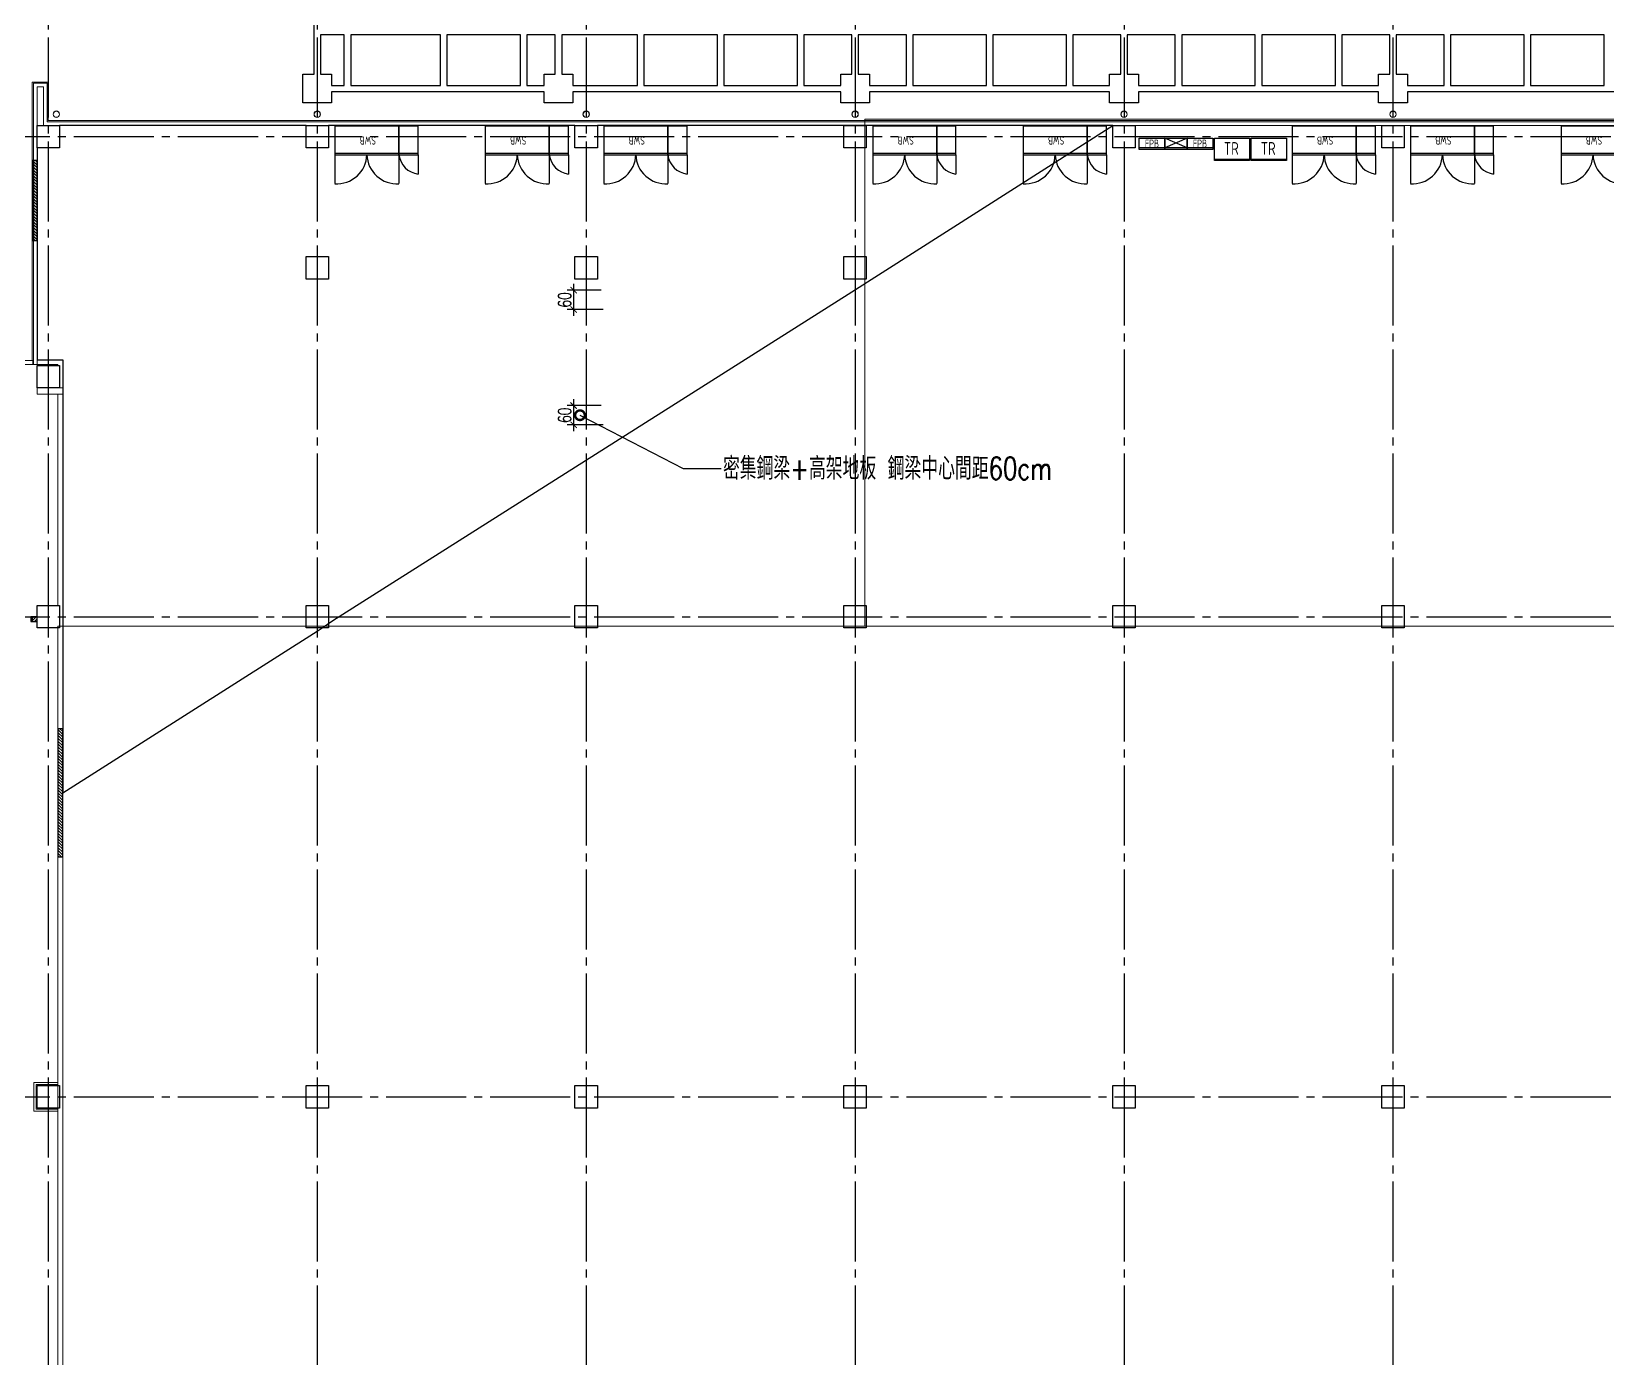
# Model space of a CAD drawing. Extents: x -18489 to 27370, y -8745 to 11880.
# Drawn here: x 1747 to 6670, y 5182 to 9328 of the extents above; entities that cross this region are included whole.
import ezdxf
from ezdxf.enums import TextEntityAlignment as Align

# ---------------------------------------------------------------- set-up
doc = ezdxf.new("R2010")
doc.units = 0
doc.header["$LTSCALE"] = 100
doc.linetypes.add('X-S-FAB-L10$0$COL-CEN-LIN', pattern=[3.25, 2.5, -0.25, 0.25, -0.25])
doc.linetypes.add('X-S-FAB-L10$0$JJP_虛線(退縮線、投影線、地下室範圍、非屬本工程、圖面分區)', pattern=[0.45, 0.3, -0.15])
for name, color, linetype in [('188K-SM-03-F10-ELEC-EQ-Y2257103$0$E-PANEL', 255, 'Continuous'), ('188K-SM-03-F10-ELEC-EQ-Y2257103$0$X-F-L30-E-PPB-EQ-200K$0$E-LAY-EQPM', 150, 'Continuous'), ('188K-SM-03-F10-ELEC-EQ-Y2257103$0$X-F-L30-E-PPB-EQ-200K$0$E-LAY-TXT', 3, 'Continuous'), ('188K-SM-03-F10-ELEC-EQ-Y2257103$0$X-F-L30-E-PPB-EQ-200K$0$E-XTR-PNL', 150, 'Continuous'), ('X-S-FAB-L10$0$0-DIM-INT', 8, 'Continuous'), ('X-S-FAB-L10$0$0-DIM-TXT', 8, 'Continuous'), ('X-S-FAB-L10$0$A-OBJE-MEP', 8, 'Continuous'), ('X-S-FAB-L10$0$A-WALL-EX', 8, 'Continuous'), ('X-S-FAB-L10$0$A-WALL-IN', 8, 'Continuous'), ('X-S-FAB-L10$0$BLOCK', 8, 'Continuous'), ('X-S-FAB-L10$0$CCL', 8, 'X-S-FAB-L10$0$COL-CEN-LIN'), ('X-S-FAB-L10$0$COL-S', 8, 'Continuous'), ('X-S-FAB-L10$0$S-FNDN', 8, 'Continuous'), ('X-S-FAB-L10$0$Steel Frame-188K', 8, 'Continuous'), ('X-S-FAB-L10$0$TXT', 8, 'Continuous'), ('X-S-FAB-L10$0$WALL_188K_EX', 8, 'Continuous'), ('X-S-FAB-L10$0$WALL_188K_IN', 8, 'Continuous'), ('X-S-FAB-L10$0$WIN-S', 4, 'Continuous')]:
    doc.layers.add(name, color=color, linetype=linetype)
doc.styles.add('188K-SM-03-F10-ELEC-EQ-Y2257103$0$X-F-L25-E-PDP-EQ-200K$0$AA-TXT', font='isocp.shx', dxfattribs={"bigfont": 'chineset.shx'})
doc.styles.add('188K-SM-03-F10-ELEC-EQ-Y2257103$0$X-F-L30-E-PPB-EQ-200K$0$aa-txt', font='isocp.shx', dxfattribs={"width": 0.8, "bigfont": 'china.shx'})
doc.styles.add('X-S-FAB-L10$0$CHINA', font='simplex.shx', dxfattribs={"width": 0.75, "bigfont": 'chineset.shx'})
doc.styles.add('X-S-FAB-L10$0$DimStyUse', font='romans.shx', dxfattribs={"width": 0.7})
doc.styles.add('X-S-FAB-L10$0$Standard', font='', dxfattribs={"width": 0.8})
doc.styles.add('X-S-FAB-L10$0$TG_NOTE_TEXT', font='simplex.shx', dxfattribs={"width": 0.75, "bigfont": 'chineset.shx'})
doc.styles.get('X-S-FAB-L10$0$Standard').set_extended_font_data('Microsoft JhengHei')

# ---------------------------------------------------------------- blocks, each defined once
blk = doc.blocks.new('X-S-FAB-L10$0$FAB2-L05')
at = {"layer": 'X-S-FAB-L10$0$CCL'}
for p, q in [((-24360, 11005), (-24360, 0)), ((-23520, 11005), (-23520, 0)), ((-22680, 11005), (-22680, 0)), ((-21840, 11005), (-21840, 0)), ((-21000, 11005), (-21000, 0)), ((-20160, 11005), (-20160, 0)), ((-26880, 9720), (1210, 9720)), ((-26880, 8220), (1210, 8220)), ((-26880, 6720), (1210, 6720))]:
    blk.add_line(p, q, dxfattribs=at)
at = {"layer": 'X-S-FAB-L10$0$COL-S'}
for points in [[(-24395, 9755), (-24325, 9755), (-24325, 9685), (-24395, 9685)], [(-23555, 9755), (-23485, 9755), (-23485, 9685), (-23555, 9685)], [(-22715, 9755), (-22645, 9755), (-22645, 9685), (-22715, 9685)], [(-21875, 9755), (-21805, 9755), (-21805, 9685), (-21875, 9685)], [(-21035, 9755), (-20965, 9755), (-20965, 9685), (-21035, 9685)], [(-20195, 9755), (-20125, 9755), (-20125, 9685), (-20195, 9685)], [(-23555, 9345), (-23485, 9345), (-23485, 9275), (-23555, 9275)], [(-22715, 9345), (-22645, 9345), (-22645, 9275), (-22715, 9275)], [(-21875, 9345), (-21805, 9345), (-21805, 9275), (-21875, 9275)], [(-24395, 9005), (-24325, 9005), (-24325, 8935), (-24395, 8935)], [(-24395, 8255), (-24325, 8255), (-24325, 8185), (-24395, 8185)], [(-23555, 8255), (-23485, 8255), (-23485, 8185), (-23555, 8185)], [(-22715, 8255), (-22645, 8255), (-22645, 8185), (-22715, 8185)], [(-21875, 8255), (-21805, 8255), (-21805, 8185), (-21875, 8185)], [(-21035, 8255), (-20965, 8255), (-20965, 8185), (-21035, 8185)], [(-20195, 8255), (-20125, 8255), (-20125, 8185), (-20195, 8185)], [(-24395, 6755), (-24325, 6755), (-24325, 6685), (-24395, 6685)], [(-23555, 6755), (-23485, 6755), (-23485, 6685), (-23555, 6685)], [(-22715, 6755), (-22645, 6755), (-22645, 6685), (-22715, 6685)], [(-21875, 6755), (-21805, 6755), (-21805, 6685), (-21875, 6685)], [(-21035, 6755), (-20965, 6755), (-20965, 6685), (-21035, 6685)], [(-20195, 6755), (-20125, 6755), (-20125, 6685), (-20195, 6685)]]:
    blk.add_lwpolyline(points, close=True, dxfattribs=at)
blk = doc.blocks.new('X-S-FAB-L10$0$_DOTSMALL')
at = {"color": 0, "linetype": 'ByBlock', "const_width": 0.5}
blk.add_lwpolyline([(-0.0625, 0, 1), (0.0625, 0, 1)], format="xyb", close=True, dxfattribs=at)
blk = doc.blocks.new('X-S-FAB-L10$0$_ArchTick')
at = {"color": 0, "linetype": 'ByBlock', "const_width": 0.15}
blk.add_lwpolyline([(-0.5, -0.5), (0.5, 0.5)], dxfattribs=at)
blk = doc.blocks.new('X-S-FAB-L10')
at = {"layer": 'X-S-FAB-L10$0$WALL_188K_EX'}
h = blk.add_hatch(dxfattribs=at)
h.set_pattern_fill('LINE', color=256, scale=2, angle=-45)
h.set_pattern_definition([(315, (1750, 8773.3835), (4.49013, 4.49013), [])])
h.paths.add_polyline_path([(1753.5, 8925), (1753.5, 8675), (1765, 8675), (1765, 8925)])
at = {"layer": 'X-S-FAB-L10$0$WALL_188K_IN'}
h = blk.add_hatch(dxfattribs=at)
h.set_pattern_fill('LINE', color=256, scale=2, angle=45)
h.set_pattern_definition([(45, (1666.6165, 7485), (-4.49013, 4.49013), [])])
h.paths.add_polyline_path([(1750, 7485), (1765, 7485), (1765, 7500), (1750, 7500)])
h = blk.add_hatch(dxfattribs=at)
h.set_pattern_fill('LINE', color=256, scale=2, angle=135)
h.set_pattern_definition([(135, (1845, 7051.6165), (-4.49013, -4.49013), [])])
h.paths.add_polyline_path([(1845, 6750), (1845, 7150), (1830, 7150), (1830, 6750)])
at = {"layer": 'DefPoints'}
blk.add_lwpolyline([(1835, 9035), (1835, 8965), (1765, 8965), (1765, 8303), (1845, 8303), (1845, 6950), (2640, 7455.358), (2655.168, 7465), (2688.193, 7487.708), (4298.193, 8507.708), (5125, 9035), (4285, 9035), (3515, 9035), (3515, 8965), (3445, 8965), (3445, 9035), (2675, 9035), (2675, 8965), (2605, 8965), (2605, 9035)], close=True, dxfattribs=at)
at = {"layer": 'X-S-FAB-L10$0$0-DIM-INT'}
for p, q in [((3527.269, 8519.928), (3420.731, 8519.928)), ((3440.731, 8539.928), (3440.731, 8439.925)), ((3532.746, 8459.925), (3420.731, 8459.925)), ((3440.731, 8179.507), (3440.731, 8079.504)), ((3527.269, 8159.507), (3420.731, 8159.507)), ((3532.746, 8099.504), (3420.731, 8099.504))]:
    blk.add_line(p, q, dxfattribs=at)
at = {"layer": 'X-S-FAB-L10$0$A-OBJE-MEP', "lineweight": 0, "flags": 128}
for points in [[(1834.5, 9070, 1), (1815.5, 9070, 1)], [(2649.5, 9070, 1), (2630.5, 9070, 1)], [(3489.5, 9070, 1), (3470.5, 9070, 1)], [(4329.5, 9070, 1), (4310.5, 9070, 1)], [(5169.5, 9070, 1), (5150.5, 9070, 1)], [(6009.5, 9070, 1), (5990.5, 9070, 1)]]:
    blk.add_lwpolyline(points, format="xyb", close=True, dxfattribs=at)
at = {"layer": 'X-S-FAB-L10$0$A-OBJE-MEP', "lineweight": 0}
for centre in [(1825, 9070), (2640, 9070), (3480, 9070), (4320, 9070), (5160, 9070), (6000, 9070)]:
    blk.add_circle(centre, 10, dxfattribs=at)
at = {"layer": 'X-S-FAB-L10$0$A-WALL-EX', "lineweight": 0}
for p, q in [((1765, 9166.5), (1753.5, 9166.5)), ((1753.5, 8925), (1753.5, 9166.5)), ((1765, 9166.5), (1753.5, 9166.5)), ((1765, 9166.5), (1785, 9166.5)), ((1796.5, 9166.5), (1785, 9166.5)), ((1796.5, 9166.5), (1785, 9166.5)), ((1796.5, 9166.5), (1796.5, 9050)), ((1796.5, 9050), (1796.5, 9046.5)), ((1796.5, 9046.5), (1800, 9046.5)), ((1796.5, 9046.5), (1800, 9046.5)), ((1800, 9046.5), (6815, 9046.5)), ((1750, 8925), (1753.5, 8925)), ((1753.5, 8925), (1761.5, 8925)), ((1761.5, 8925), (1765, 8925)), ((1750, 8675), (1753.5, 8675)), ((1753.5, 8300), (1753.5, 8675)), ((1753.5, 8675), (1761.5, 8675)), ((1761.5, 8675), (1765, 8675)), ((1753.5, 8300), (1753.5, 8288)), ((1753.5, 8300), (1753.5, 8288)), ((1753.5, 8300), (1753.5, 8288)), ((1753.5, 8288), (1753.5, 8297.2)), ((1753.5, 8288), (1753.5, 8297.2)), ((1753.5, 8288), (1765, 8288)), ((1753.5, 8288), (1765, 8288)), ((1765, 8288), (1765, 8300)), ((1765, 8288), (1765, 8300)), ((1765, 8288), (1765, 8300))]:
    blk.add_line(p, q, dxfattribs=at)
at = {"layer": 'X-S-FAB-L10$0$A-WALL-EX', "linetype": 'X-S-FAB-L10$0$JJP_虛線(退縮線、投影線、地下室範圍、非屬本工程、圖面分區)', "lineweight": 0}
blk.add_line((1751.75, 8299.997), (-38, 8299.997), dxfattribs=at)
at = {"layer": 'X-S-FAB-L10$0$A-WALL-EX', "lineweight": 0, "flags": 128}
for points in [[(1750, 9170), (1753.5, 9170)], [(1750, 9170), (1750, 8925)], [(1750, 8300), (1750, 9170)], [(1750, 8925), (1750, 9170)], [(1750, 8925), (1750, 9170)], [(1750, 8300), (1750, 9170)], [(1750, 8300), (1750, 9170)], [(1750, 8300), (1750, 9170)], [(1750, 8300), (1750, 9170)], [(1796.5, 9170), (1753.5, 9170)], [(1800, 9170), (1796.5, 9170)], [(1800, 9050), (1800, 9170)], [(1765, 8925), (1765, 9155)], [(1765, 9155), (1785, 9155)], [(1785, 9155), (1785, 9035)], [(1785, 9035), (1796.5, 9035)], [(1785, 9035), (1796.5, 9035)], [(1796.5, 9035), (6815, 9035)], [(6815, 9050), (1800, 9050)], [(1800, 9050), (6815, 9050)], [(1800, 9050), (6815, 9050)], [(1800, 9050), (6815, 9050)], [(1800, 9050), (6815, 9050)], [(1800, 9050), (6815, 9050)], [(1800, 9050), (6815, 9050)], [(1800, 9050), (6815, 9050)], [(1750, 8675), (1750, 8300)], [(1750, 8300), (1750, 8675)], [(1750, 8300), (1750, 8675)], [(1765, 8300), (1765, 8675)], [(1753.5, 8300), (-38, 8300)], [(-38, 8288), (1765, 8288)], [(1750, 8300), (1753.5, 8300)], [(1765, 8288), (1753.5, 8288)], [(1765, 8288), (1753.5, 8288)], [(1765, 8300), (1765, 8288)], [(1765, 8215), (1765, 8195)], [(1765, 8195), (1830, 8195)]]:
    blk.add_lwpolyline(points, dxfattribs=at)
at = {"layer": 'X-S-FAB-L10$0$A-WALL-EX', "linetype": 'X-S-FAB-L10$0$JJP_虛線(退縮線、投影線、地下室範圍、非屬本工程、圖面分區)', "lineweight": 0, "flags": 128}
for points in [[(1751.75, 8300), (-50, 8300)], [(-38, 8287.997), (1751.75, 8287.997)], [(1751.75, 8300), (1751.75, 8299.997)], [(1751.75, 8299.997), (1751.75, 8287.997)]]:
    blk.add_lwpolyline(points, dxfattribs=at)
at = {"layer": 'X-S-FAB-L10$0$A-WALL-IN', "lineweight": 0}
for p, q in [((1830, 8195), (1845, 8195)), ((1830, 8195), (1845, 8195)), ((1845, 8215), (1835, 8215)), ((1845, 8215), (1835, 8215)), ((1845, 8195), (1845, 8215)), ((1845, 7150), (1830, 7150)), ((1845, 6750), (1830, 6750))]:
    blk.add_line(p, q, dxfattribs=at)
at = {"layer": 'X-S-FAB-L10$0$A-WALL-IN', "lineweight": 0, "flags": 128}
for points in [[(1830, 8303), (1765, 8303)], [(1765, 8303), (1765, 8288)], [(1765, 8288), (1830, 8288)], [(1845, 8303), (1830, 8303)], [(1830, 8288), (1830, 8285)], [(1845, 7150), (1845, 8303)], [(1830, 8195), (1830, 7535)], [(1830, 7455), (1830, 7150)], [(1830, 6750), (1830, 6045)], [(1845, 2500), (1845, 6750)], [(1755, 6045), (1761.5, 6045)], [(1755, 6045), (1755, 5961.5)], [(1830, 6045), (1761.5, 6045)], [(1761.5, 5961.5), (1761.5, 6038.5)], [(1761.5, 6038.5), (1830, 6038.5)], [(1830, 6038.5), (1830, 6035)], [(1755, 5961.5), (1755, 5955)], [(1830, 5961.5), (1761.5, 5961.5)], [(1830, 5965), (1830, 5961.5)], [(1755, 5955), (1830, 5955)], [(1830, 5955), (1830, 4545)]]:
    blk.add_lwpolyline(points, dxfattribs=at)
at = {"layer": 'X-S-FAB-L10$0$COL-S'}
for p, q in [((1765, 9035), (1835, 9035)), ((1765, 8965), (1765, 9035)), ((1835, 9035), (1835, 8965)), ((2605, 9035), (2675, 9035)), ((2605, 8965), (2605, 9035)), ((2675, 9035), (2675, 8965)), ((3445, 9035), (3515, 9035)), ((3445, 8965), (3445, 9035)), ((3515, 9035), (3515, 8965)), ((4285, 9035), (4355, 9035)), ((4285, 8965), (4285, 9035)), ((4355, 9035), (4355, 8965)), ((5125, 9035), (5195, 9035)), ((5125, 8965), (5125, 9035)), ((5195, 9035), (5195, 8965)), ((5965, 9035), (6035, 9035)), ((5965, 8965), (5965, 9035)), ((6035, 9035), (6035, 8965)), ((1835, 8965), (1765, 8965)), ((2675, 8965), (2605, 8965)), ((3515, 8965), (3445, 8965)), ((4355, 8965), (4285, 8965)), ((5195, 8965), (5125, 8965)), ((6035, 8965), (5965, 8965)), ((2605, 8625), (2675, 8625)), ((2605, 8555), (2605, 8625)), ((2675, 8625), (2675, 8555)), ((3445, 8625), (3515, 8625)), ((3445, 8555), (3445, 8625)), ((3515, 8625), (3515, 8555)), ((4285, 8625), (4355, 8625)), ((4285, 8555), (4285, 8625)), ((4355, 8625), (4355, 8555)), ((2675, 8555), (2605, 8555)), ((3515, 8555), (3445, 8555)), ((4355, 8555), (4285, 8555)), ((1765, 8285), (1835, 8285)), ((1765, 8215), (1765, 8285)), ((1835, 8285), (1835, 8215)), ((1835, 8215), (1765, 8215)), ((1765, 7535), (1835, 7535)), ((1765, 7465), (1765, 7535)), ((1835, 7535), (1835, 7465)), ((2605, 7535), (2675, 7535)), ((2605, 7465), (2605, 7535)), ((2675, 7535), (2675, 7465)), ((3445, 7535), (3515, 7535)), ((3445, 7465), (3445, 7535)), ((3515, 7535), (3515, 7465)), ((4285, 7535), (4355, 7535)), ((4285, 7465), (4285, 7535)), ((4355, 7535), (4355, 7465)), ((5125, 7535), (5195, 7535)), ((5125, 7465), (5125, 7535)), ((5195, 7535), (5195, 7465)), ((5965, 7535), (6035, 7535)), ((5965, 7465), (5965, 7535)), ((6035, 7535), (6035, 7465)), ((1835, 7465), (1765, 7465)), ((2675, 7465), (2605, 7465)), ((3515, 7465), (3445, 7465)), ((4355, 7465), (4285, 7465)), ((5195, 7465), (5125, 7465)), ((6035, 7465), (5965, 7465)), ((1765, 6035), (1835, 6035)), ((1765, 5965), (1765, 6035)), ((1835, 6035), (1835, 5965)), ((2605, 6035), (2675, 6035)), ((2605, 5965), (2605, 6035)), ((2675, 6035), (2675, 5965)), ((3445, 6035), (3515, 6035)), ((3445, 5965), (3445, 6035)), ((3515, 6035), (3515, 5965)), ((4285, 6035), (4355, 6035)), ((4285, 5965), (4285, 6035)), ((4355, 6035), (4355, 5965)), ((5125, 6035), (5195, 6035)), ((5125, 5965), (5125, 6035)), ((5195, 6035), (5195, 5965)), ((5965, 6035), (6035, 6035)), ((5965, 5965), (5965, 6035)), ((6035, 6035), (6035, 5965)), ((1835, 5965), (1765, 5965)), ((2675, 5965), (2605, 5965)), ((3515, 5965), (3445, 5965)), ((4355, 5965), (4285, 5965)), ((5195, 5965), (5125, 5965)), ((6035, 5965), (5965, 5965))]:
    blk.add_line(p, q, dxfattribs=at)
at = {"layer": 'X-S-FAB-L10$0$S-FNDN', "lineweight": 0, "flags": 128}
for points in [[(11935, 9055), (4350, 9055), (4350, 7470), (9330, 7470), (9330, -55), (11935, -55), (11935, 4530), (11070, 4530), (11070, 5003), (11935, 5003)], [(4350, 7470), (1830, 7470), (1830, 1500), (1812.5, 1500), (1812.5, -55), (9330, -55), (9330, 7470)]]:
    blk.add_lwpolyline(points, close=True, dxfattribs=at)
at = {"layer": 'X-S-FAB-L10$0$Steel Frame-188K'}
blk.add_lwpolyline([(6795, 9140), (6045, 9140), (6045, 9105), (5955, 9105), (5955, 9140), (5205, 9140), (5205, 9105), (5115, 9105), (5115, 9140), (4365, 9140), (4365, 9105), (4275, 9105), (4275, 9140), (3438.494, 9140), (3438.494, 9105), (3348.494, 9105), (3348.494, 9140), (2685, 9140), (2685, 9105), (2595, 9105), (2595, 9195), (2630, 9195), (2630, 9869)], dxfattribs=at)
for points in [[(2724.462, 9318.341), (2650, 9318.341), (2650, 9195), (2685, 9195), (2685, 9160), (2724.462, 9160)], [(3024.462, 9318.341), (2744.462, 9318.341), (2744.462, 9160), (3024.462, 9160)], [(3274.462, 9318.341), (3044.462, 9318.341), (3044.462, 9160), (3274.462, 9160)], [(3383.494, 9318.341), (3294.462, 9318.341), (3294.462, 9160), (3348.494, 9160), (3348.494, 9195), (3383.494, 9195)], [(3640, 9318.341), (3403.494, 9318.341), (3403.494, 9195), (3438.494, 9195), (3438.494, 9160), (3640, 9160)], [(3890, 9318.341), (3660, 9318.341), (3660, 9160), (3890, 9160)], [(4140, 9318.341), (3910, 9318.341), (3910, 9160), (4140, 9160)], [(4310, 9318.341), (4160, 9318.341), (4160, 9160), (4275, 9160), (4275, 9195), (4310, 9195)], [(4480, 9318.341), (4330, 9318.341), (4330, 9195), (4365, 9195), (4365, 9160), (4480, 9160)], [(4730, 9318.341), (4500, 9318.341), (4500, 9160), (4730, 9160)], [(4980, 9318.341), (4750, 9318.341), (4750, 9160), (4980, 9160)], [(5150, 9318.341), (5000, 9318.341), (5000, 9160), (5115, 9160), (5115, 9195), (5150, 9195)], [(5320, 9318.341), (5170, 9318.341), (5170, 9195), (5205, 9195), (5205, 9160), (5320, 9160)], [(5570, 9318.341), (5340, 9318.341), (5340, 9160), (5570, 9160)], [(5820, 9318.341), (5590, 9318.341), (5590, 9160), (5820, 9160)], [(5990, 9318.341), (5840, 9318.341), (5840, 9160), (5955, 9160), (5955, 9195), (5990, 9195)], [(6160, 9318.341), (6010, 9318.341), (6010, 9195), (6045, 9195), (6045, 9160), (6160, 9160)], [(6410, 9318.341), (6180, 9318.341), (6180, 9160), (6410, 9160)], [(6660, 9318.341), (6430, 9318.341), (6430, 9160), (6660, 9160)]]:
    blk.add_lwpolyline(points, close=True, dxfattribs=at)
at = {"layer": 'X-S-FAB-L10$0$TXT', "linetype": 'ByBlock', "lineweight": -2}
blk.add_line((3782.703, 7962.688), (3901.998, 7962.688), dxfattribs=at)
blk.add_lwpolyline([(3460.563, 8129.505), (3782.703, 7962.688)], dxfattribs=at)
at = {"layer": 'X-S-FAB-L10$0$WALL_188K_EX'}
for points in [[(1750, 8925), (1750, 8675), (1753.5, 8675), (1753.5, 8925)], [(1753.5, 8925), (1753.5, 8675), (1765, 8675), (1765, 8925)]]:
    blk.add_lwpolyline(points, close=True, dxfattribs=at)
at = {"layer": 'X-S-FAB-L10$0$WALL_188K_IN'}
for points in [[(1750, 7485), (1765, 7485), (1765, 7500), (1750, 7500)], [(1845, 6750), (1845, 7150), (1830, 7150), (1830, 6750)]]:
    blk.add_lwpolyline(points, close=True, dxfattribs=at)
at = {"layer": 'X-S-FAB-L10$0$WIN-S'}
blk.add_lwpolyline([(1750, 7500), (1745, 7500), (1745, 7485), (1750, 7485)], close=True, dxfattribs=at)
at = {"layer": 'X-S-FAB-L10$0$0-DIM-INT', "xscale": 20, "yscale": 20, "zscale": 20}
for p, rotation in [((3440.731, 8519.928), 90), ((3440.731, 8459.925), 270), ((3440.731, 8159.507), 90), ((3440.731, 8099.504), 270)]:
    blk.add_blockref('X-S-FAB-L10$0$_ArchTick', p, dxfattribs=dict(at, rotation=rotation))
at = {"layer": 'X-S-FAB-L10$0$BLOCK'}
blk.add_blockref('X-S-FAB-L10$0$FAB2-L05', (26160, -720), dxfattribs=at)
at = {"layer": 'X-S-FAB-L10$0$TXT', "lineweight": -2, "xscale": 60, "yscale": 60, "zscale": 60, "rotation": 152.6230326617996}
blk.add_blockref('X-S-FAB-L10$0$_DOTSMALL', (3460.563, 8129.505), dxfattribs=at)
at = {"style": 'X-S-FAB-L10$0$TG_NOTE_TEXT', "width": 0.5, "flags": 1}
for p in [(7463.301, 9020), (18268.251, 8649), (11197.77, 4800.167), (16485.801, 4800.167), (25420.27, 2635), (13360, 320.001, 0), (7463.301, -33.333)]:
    blk.add_attdef('WH', text='', height=20, dxfattribs=at).set_placement(p, align=Align.BOTTOM_LEFT)
at = {"width": 0.5}
for style, p in [('X-S-FAB-L10$0$TG_NOTE_TEXT', (7585, 9020)), ('X-S-FAB-L10$0$TG_NOTE_TEXT', (18389.95, 8649)), ('X-S-FAB-L10$0$TG_NOTE_TEXT', (11117.5, 4813.5)), ('X-S-FAB-L10$0$TG_NOTE_TEXT', (16607.5, 4813.5)), ('X-S-FAB-L10$0$TG_NOTE_TEXT', (25350, 2635)), ('X-S-FAB-L10$0$Standard', (13129.375, 325.001, 0)), ('X-S-FAB-L10$0$TG_NOTE_TEXT', (7585, -20))]:
    blk.add_attdef('DESC', text='', height=10, dxfattribs=dict(at, style=style)).set_placement(p, align=Align.BOTTOM_LEFT)
for tag, style, p in [('TYPE', 'X-S-FAB-L10$0$TG_NOTE_TEXT', (7619.286, 9020)), ('NO', 'X-S-FAB-L10$0$TG_NOTE_TEXT', (7650.095, 9020)), ('TYPE', 'X-S-FAB-L10$0$TG_NOTE_TEXT', (18424.236, 8649)), ('NO', 'X-S-FAB-L10$0$TG_NOTE_TEXT', (18455.045, 8649)), ('NO', 'X-S-FAB-L10$0$TG_NOTE_TEXT', (11088.595, 4813.5)), ('TYPE', 'X-S-FAB-L10$0$TG_NOTE_TEXT', (11151.786, 4813.5)), ('TYPE', 'X-S-FAB-L10$0$TG_NOTE_TEXT', (16641.786, 4813.5)), ('NO', 'X-S-FAB-L10$0$TG_NOTE_TEXT', (16672.595, 4813.5)), ('NO', 'X-S-FAB-L10$0$TG_NOTE_TEXT', (25313, 2635)), ('TYPE', 'X-S-FAB-L10$0$TG_NOTE_TEXT', (25350, 2635)), ('NO', 'X-S-FAB-L10$0$Standard', (13100, 320.001, 0)), ('TYPE', 'X-S-FAB-L10$0$Standard', (13129.375, 320.001, 0)), ('TYPE', 'X-S-FAB-L10$0$TG_NOTE_TEXT', (7619.286, -20)), ('NO', 'X-S-FAB-L10$0$TG_NOTE_TEXT', (7650.095, -20))]:
    blk.add_attdef(tag, text='', height=10, dxfattribs=dict(at, style=style)).set_placement(p, align=Align.BOTTOM_RIGHT)
at = {"style": 'X-S-FAB-L10$0$TG_NOTE_TEXT', "width": 0.5, "flags": 1}
for rotation, p in [(180, (43, 7480)), (180, (943, 7480)), (90, (24310, 3717.77)), (270, (17080, 1711.699))]:
    blk.add_attdef('WH', text='', height=20, rotation=rotation, dxfattribs=at).set_placement(p, align=Align.BOTTOM_LEFT)
at = {"width": 0.5}
for rotation, style, p in [(180, 'X-S-FAB-L10$0$Standard', (317.625, 7480)), (180, 'X-S-FAB-L10$0$Standard', (1217.625, 7480)), (90, 'X-S-FAB-L10$0$TG_NOTE_TEXT', (24310, 3647.5)), (270, 'X-S-FAB-L10$0$TG_NOTE_TEXT', (17080, 1605))]:
    blk.add_attdef('DESC', text='', height=10, rotation=rotation, dxfattribs=dict(at, style=style)).set_placement(p, align=Align.BOTTOM_LEFT)
for tag, rotation, style, p in [('TYPE', 180, 'X-S-FAB-L10$0$Standard', (317.625, 7480)), ('NO', 180, 'X-S-FAB-L10$0$Standard', (347, 7480)), ('TYPE', 180, 'X-S-FAB-L10$0$Standard', (1217.625, 7480)), ('NO', 180, 'X-S-FAB-L10$0$Standard', (1247, 7480)), ('TYPE', 90, 'X-S-FAB-L10$0$TG_NOTE_TEXT', (24310, 3647.5)), ('NO', 90, 'X-S-FAB-L10$0$TG_NOTE_TEXT', (24310, 3610.5)), ('TYPE', 270, 'X-S-FAB-L10$0$TG_NOTE_TEXT', (17080, 1605)), ('NO', 270, 'X-S-FAB-L10$0$TG_NOTE_TEXT', (17080, 1573))]:
    blk.add_attdef(tag, text='', height=10, rotation=rotation, dxfattribs=dict(at, style=style)).set_placement(p, align=Align.BOTTOM_RIGHT)
at = {"layer": 'X-S-FAB-L10$0$0-DIM-INT', "char_height": 40, "attachment_point": 5, "rotation": 90, "style": 'X-S-FAB-L10$0$DimStyUse'}
for insert in [(3412.731, 8489.926), (3412.731, 8129.505)]:
    blk.add_mtext('\\A1;60', dxfattribs=dict(at, insert=insert))
at = {"layer": 'X-S-FAB-L10$0$0-DIM-TXT', "style": 'X-S-FAB-L10$0$CHINA', "width": 0.75}
for p in [(667.414, 7855.1, -2689.4), (22627.353, 6728.814), (25644.722, 6728.814), (24778.787, 5569.051), (1118.252, 4980), (417.801, 4594.623), (23874.84, 4355), (22927.43, 4330.122), (23749.869, 3901.367), (417.801, 3765.236), (1118.252, 3730), (417.801, 3115.79), (536.882, 2227.832), (16908.994, 1782.652), (888.445, 880.466), (16977.43, 750), (18878.841, 750), (25641.221, 553.233), (21364.03, 526.894)]:
    blk.add_attdef('HIG', text='', height=80, dxfattribs=at).set_placement(p, align=Align.MIDDLE_LEFT)
at = {"layer": 'X-S-FAB-L10$0$TXT', "insert": (3907.331, 7998.159), "char_height": 70, "width": 1147.79839, "attachment_point": 1, "line_spacing_factor": 1.2, "style": 'X-S-FAB-L10$0$CHINA'}
blk.add_mtext('密集鋼梁+高架地板 鋼梁中心間距60cm', dxfattribs=at)
blk = doc.blocks.new('188K-SM-03-F10-ELEC-EQ-Y2257103$0$E-SWB')
at = {"color": 140}
for p, q in [((0, 90), (0, 150)), ((60, 90), (60, 180)), ((260, 90), (260, 180)), ((60, 85), (0, 85)), ((260, 85), (60, 85))]:
    blk.add_line(p, q, dxfattribs=at)
for points in [[(60, 90), (0, 90), (0, 0), (60, 0)], [(260, 90), (60, 90), (60, 0), (260, 0)]]:
    blk.add_lwpolyline(points, close=True, dxfattribs=at)
for centre, radius, start, end in [((-9.6, 80.4), 70.3, 7.8575, 82.1425), ((66.7, 86.9), 93.4, 1.9321, 94.0935), ((253.3, 86.9), 93.4, 85.9065, 178.0679)]:
    blk.add_arc(centre, radius, start, end, dxfattribs=at)
at = {"color": 140, "style": '188K-SM-03-F10-ELEC-EQ-Y2257103$0$X-F-L25-E-PDP-EQ-200K$0$AA-TXT', "width": 0.8}
blk.add_text('SWB', height=25, dxfattribs=at).set_placement((157.4, 45.4), align=Align.MIDDLE_CENTER)
blk = doc.blocks.new('188K-SM-03-F10-ELEC-EQ-Y2257103')
at = {"layer": '188K-SM-03-F10-ELEC-EQ-Y2257103$0$X-F-L30-E-PPB-EQ-200K$0$E-LAY-EQPM'}
for p, q in [((5437.2, 8965, 0), (5207.2, 8965, 0)), ((5357.2, 8995, 0), (5287.2, 8965, 0)), ((5357.2, 8965, 0), (5287.2, 8995, 0))]:
    blk.add_line(p, q, dxfattribs=at)
at = {"layer": '188K-SM-03-F10-ELEC-EQ-Y2257103$0$X-F-L30-E-PPB-EQ-200K$0$E-LAY-EQPM', "elevation": 0}
for points in [[(5207.2, 8995), (5287.2, 8995), (5287.2, 8960), (5207.2, 8960)], [(5287.2, 8995), (5357.2, 8995), (5357.2, 8960), (5287.2, 8960)], [(5357.2, 8995), (5437.2, 8995), (5437.2, 8960), (5357.2, 8960)]]:
    blk.add_lwpolyline(points, close=True, dxfattribs=at)
at = {"layer": '188K-SM-03-F10-ELEC-EQ-Y2257103$0$X-F-L30-E-PPB-EQ-200K$0$E-XTR-PNL'}
for p, q in [((5442.2, 8930, 0), (5552.2, 8930, 0)), ((5557.2, 8930, 0), (5667.2, 8930, 0))]:
    blk.add_line(p, q, dxfattribs=at)
at = {"layer": '188K-SM-03-F10-ELEC-EQ-Y2257103$0$X-F-L30-E-PPB-EQ-200K$0$E-XTR-PNL', "elevation": 0}
for points in [[(5442.2, 8995), (5552.2, 8995), (5552.2, 8925), (5442.2, 8925)], [(5557.2, 8995), (5667.2, 8995), (5667.2, 8925), (5557.2, 8925)]]:
    blk.add_lwpolyline(points, close=True, dxfattribs=at)
at = {"layer": '188K-SM-03-F10-ELEC-EQ-Y2257103$0$E-PANEL', "rotation": 180}
for p in [(2955, 9033), (3424.7, 9033), (3795, 9033), (4635, 9033), (5105, 9033), (5945, 9033), (6314.5, 9033), (6785, 9033)]:
    blk.add_blockref('188K-SM-03-F10-ELEC-EQ-Y2257103$0$E-SWB', p, dxfattribs=at)
at = {"layer": '188K-SM-03-F10-ELEC-EQ-Y2257103$0$X-F-L30-E-PPB-EQ-200K$0$E-LAY-TXT', "style": '188K-SM-03-F10-ELEC-EQ-Y2257103$0$X-F-L30-E-PPB-EQ-200K$0$aa-txt', "width": 0.8}
for p in [(5247.2, 8978.2, 0), (5397.2, 8978.2, 0)]:
    blk.add_text('FPB', height=25, dxfattribs=at).set_placement(p, align=Align.MIDDLE_CENTER)
at = {"layer": '188K-SM-03-F10-ELEC-EQ-Y2257103$0$X-F-L30-E-PPB-EQ-200K$0$E-XTR-PNL', "style": '188K-SM-03-F10-ELEC-EQ-Y2257103$0$X-F-L30-E-PPB-EQ-200K$0$aa-txt', "width": 0.8}
for p in [(5495.2, 8962.9, 0), (5610.2, 8962.9, 0)]:
    blk.add_text('TR', height=40, dxfattribs=at).set_placement(p, align=Align.MIDDLE_CENTER)

msp = doc.modelspace()

# ---------------------------------------------------------------- block references
for name in ['X-S-FAB-L10', '188K-SM-03-F10-ELEC-EQ-Y2257103']:
    msp.add_blockref(name, (0, 0))

doc.saveas('drawing.dxf')
